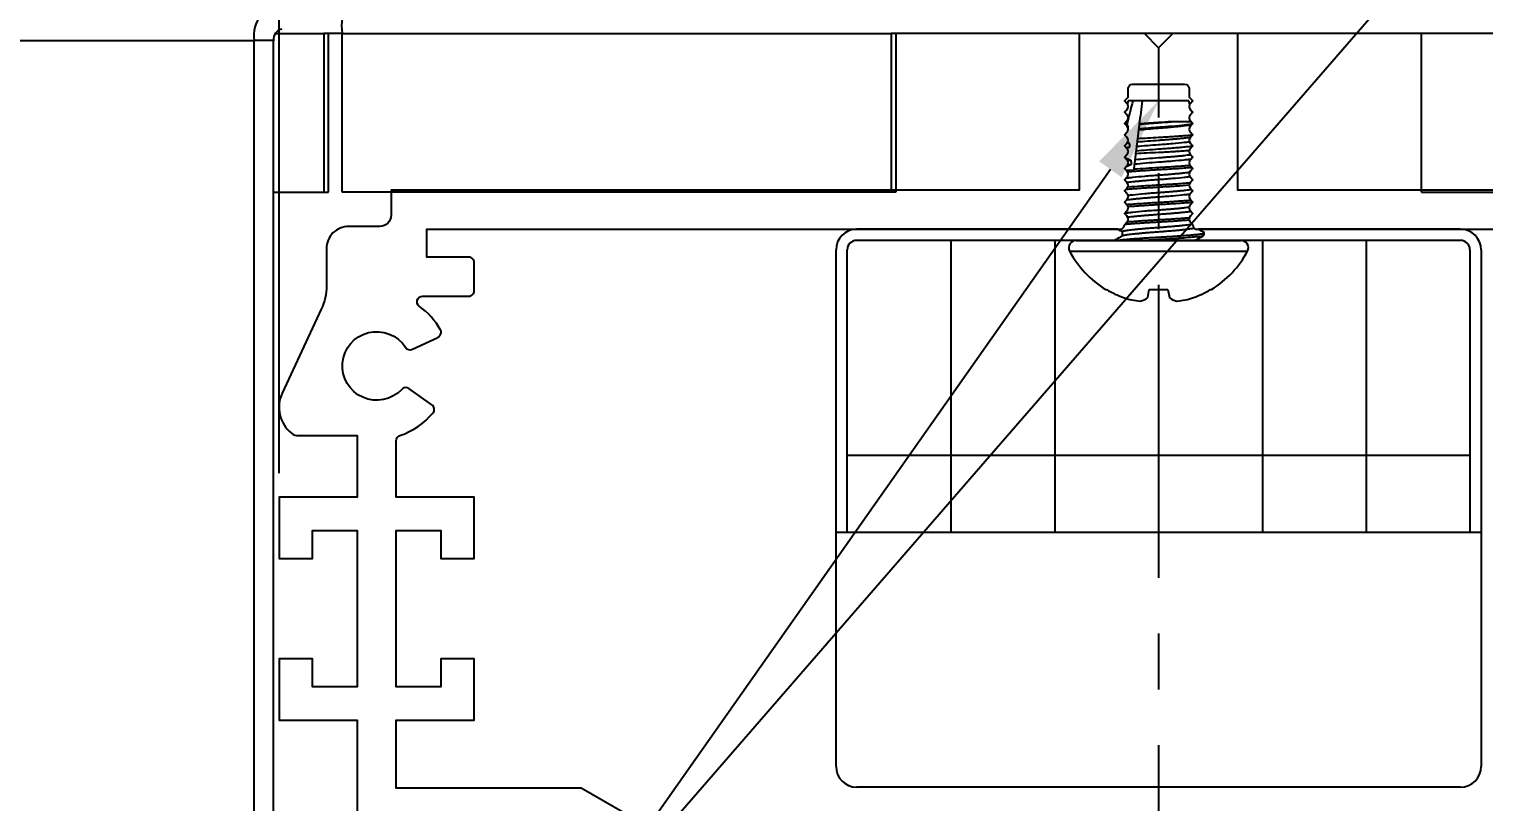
# Model space of a CAD drawing. Extents: x -4.5 to 5.8, y -1.5 to 5.2.
# Drawn here: x -2.026 to 0.584, y 2.404 to 3.789 of the extents above; entities that cross this region are included whole.
import ezdxf
from ezdxf import colors
from ezdxf.entities.mleader import LeaderData, LeaderLine
from ezdxf.math import Vec2, Vec3

# ---------------------------------------------------------------- set-up
doc = ezdxf.new("R2010")
doc.units = 0
doc.header["$LTSCALE"] = 0.5
doc.header["$MEASUREMENT"] = 0
doc.linetypes.add('PHANTOM', pattern=[0.5, 0.25, -0.05, 0.05, -0.05, 0.05, -0.05])
doc.layers.get('Defpoints').update_dxf_attribs({"linetype": 'CONTINUOUS'})
for name, color, linetype in [('Brackets', 181, 'CONTINUOUS'), ('Driver', 210, 'CONTINUOUS'), ('FAB DWG', 221, 'CONTINUOUS'), ('Hardware', 242, 'CONTINUOUS'), ('Housing', 150, 'CONTINUOUS')]:
    doc.layers.add(name, color=color, linetype=linetype)
doc.layers.add('Construction', color=60, linetype='PHANTOM', plot=False)
doc.layers.add('CUST DWG', color=60, linetype='CONTINUOUS', lineweight=20)
doc.styles.get("Standard").update_dxf_attribs({"font": 'arial.ttf'})
doc.dimstyles.new('LSAD_CustDims', dxfattribs={"dimtxt": 1, "dimasz": 1, "dimexe": 0.0625, "dimexo": 0.042969, "dimgap": 0.0625, "dimtad": 0, "dimtih": 1, "dimtoh": 1, "dimdec": 3, "dimzin": 0, "dimdsep": 46, "dimlunit": 4, "dimtxsty": 'Standard', "dimcen": 0.125, "dimclrd": 256, "dimclre": 256, "dimclrt": 256, "dimadec": 0, "dimazin": 0, "dimtfac": 1, "dimtdec": 3, "dimtix": 1, "dimtofl": 0, "dimtmove": 0, "dimatfit": 3, "dimfxl": 1, "dimfrac": 2, "dimtolj": 1, "dimtzin": 0, "dimarcsym": 0})

# ---------------------------------------------------------------- blocks, each defined once
blk = doc.blocks.new('*D6')
at = {"layer": 'CUST DWG', "lineweight": -2, "ltscale": 0.5, "transparency": 16777216}
for p, q in [((-1.5775, 2.993), (-1.5775, 4.4267)), ((1.5775, 2.993), (1.5775, 4.4267)), ((-1.5775, 4.3642), (-1.8275, 4.3642)), ((1.3275, 4.3642), (-1.3275, 4.3642))]:
    blk.add_line(p, q, dxfattribs=at)
at = {"layer": 'CUST DWG', "ltscale": 0.5, "transparency": 16777216}
for points in [[(-1.3275, 4.4058), (-1.3275, 4.3225), (-1.5775, 4.3642)], [(1.3275, 4.4058), (1.3275, 4.3225), (1.5775, 4.3642)]]:
    blk.add_solid(points, dxfattribs=at)
at = {"layer": 'Defpoints', "color": 0, "ltscale": 0.5, "transparency": 16777216}
for p in [(-1.5775, 4.3642), (-1.5775, 2.95), (1.5775, 2.95)]:
    blk.add_point(p, dxfattribs=at)
at = {"layer": 'CUST DWG', "ltscale": 0.5, "transparency": 16777216, "insert": (-3.0693, 4.3642), "char_height": 0.25, "width": 2.901975, "attachment_point": 5}
blk.add_mtext('\\A1;3 1/8" CEILING OPENING', dxfattribs=at)

msp = doc.modelspace()

# ---------------------------------------------------------------- linework, layer by layer
at = {"layer": 'Brackets', "linetype": 'Continuous', "lineweight": 25, "transparency": 16777216}
for p, q in [((-3.6331, 3.7685), (-1.6223, 3.7685)), ((-1.5872, 3.7685), (-1.6223, 3.7685)), ((-1.6223, 1.2115), (-1.6223, 3.7685)), ((-1.5872, 1.2115), (-1.5872, 3.7685)), ((-1.5842, 3.7807), (-1.4972, 3.7807)), ((-1.4641, 3.7807), (-1.4972, 3.7807)), ((-1.4972, 3.7807), (-1.4972, 3.4965)), ((-1.4887, 3.4965), (-1.4887, 3.7807)), ((-1.4641, 3.7807), (-0.4798, 3.7807)), ((-1.4641, 3.4965), (-1.4641, 3.7807)), ((1.4887, 3.7807), (-0.4798, 3.7807)), ((-0.4798, 3.7807), (-0.4798, 3.4965)), ((-0.4714, 3.7807), (-0.4714, 3.4965)), ((0.4714, 3.4965), (0.4714, 3.7807)), ((-1.5872, 3.4965), (-1.4972, 3.4965)), ((-1.4972, 3.4965), (-1.4887, 3.4965)), ((-0.4798, 3.4965), (-1.4641, 3.4965)), ((-0.4714, 3.4965), (-0.4798, 3.4965)), ((0.4714, 3.4965), (1.4557, 3.4965))]:
    msp.add_line(p, q, dxfattribs=at)
for centre, radius, start, end in [((-1.5617, 3.7764), 0.0611, 100.101, 187.3898), ((-1.3777, 3.7942), 0.0875, 151.0863, 188.8899), ((-1.5692, 3.7709), 0.0181, 100.101, 187.3898)]:
    msp.add_arc(centre, radius, start, end, dxfattribs=at)
at = {"layer": 'Construction', "transparency": 16777216}
msp.add_line((0, 3.7553), (0, 0), dxfattribs=at)
at = {"layer": 'Driver', "transparency": 16777216}
for p, q in [((-0.0732, 3.43), (-0.5415, 3.43)), ((0.5415, 3.43), (0.0716, 3.43)), ((-0.5785, 2.467), (-0.5785, 3.393)), ((-0.5585, 2.8867), (-0.5585, 3.393)), ((0.5415, 3.41), (-0.5415, 3.41)), ((-0.3724, 3.41), (-0.3724, 2.8867)), ((-0.1862, 3.41), (-0.1862, 2.8867)), ((0.1862, 3.41), (0.1862, 2.8867)), ((0.3724, 3.41), (0.3724, 2.8867)), ((0.5585, 3.393), (0.5585, 2.8867)), ((0.5785, 3.393), (0.5785, 2.467)), ((0, 3.3219), (0, 2.8867)), ((0.5585, 3.0247), (-0.5585, 3.0247)), ((0.5785, 2.8867), (-0.5785, 2.8867)), ((0.5415, 2.43), (-0.5415, 2.43))]:
    msp.add_line(p, q, dxfattribs=at)
for centre, radius, start, end in [((-0.5415, 3.393), 0.037, 90, 180), ((0.5415, 3.393), 0.037, 0, 90), ((-0.5415, 3.393), 0.017, 90, 180), ((0.5415, 3.393), 0.017, 0, 90), ((-0.5415, 2.467), 0.037, 180, 270), ((0.5415, 2.467), 0.037, 270, 0)]:
    msp.add_arc(centre, radius, start, end, dxfattribs=at)
at = {"layer": 'Hardware', "linetype": 'Continuous', "lineweight": 25, "transparency": 16777216}
for p, q in [((-0.0545, 3.66), (-0.0561, 3.6543)), ((-0.0462, 3.66), (-0.0545, 3.66)), ((-0.0289, 3.66), (-0.0462, 3.66)), ((0.0545, 3.66), (-0.0289, 3.66)), ((0.0561, 3.6543), (0.0545, 3.66)), ((-0.0598, 3.6414), (-0.0605, 3.6389)), ((0.0605, 3.6389), (0.0598, 3.6414)), ((-0.0372, 3.5921), (-0.0353, 3.6081)), ((-0.035, 3.6103), (-0.034, 3.6182)), ((0.0584, 3.6227), (0.0226, 3.6227)), ((-0.0389, 3.5787), (-0.0379, 3.5866)), ((-0.0428, 3.547), (-0.0418, 3.5549)), ((-0.0405, 3.5652), (-0.0399, 3.5708)), ((-0.0443, 3.535), (-0.0575, 3.535)), ((-0.0443, 3.535), (-0.0439, 3.538)), ((-0.0651, 3.4256), (-0.0651, 3.4182)), ((0.082, 3.4198), (0.082, 3.4237)), ((-0.148, 3.41), (0.148, 3.41)), ((-0.1595, 3.3908), (0.1595, 3.3908)), ((-0.0948, 3.3219), (-0.0933, 3.3219)), ((-0.0193, 3.3074), (-0.0167, 3.3219)), ((-0.0167, 3.3219), (0.0167, 3.3219)), ((0.0167, 3.3219), (0.0193, 3.3074)), ((0.0933, 3.3219), (0.0948, 3.3219))]:
    msp.add_line(p, q, dxfattribs=at)
for centre, radius, start, end in [((-0.148, 3.397), 0.013, 90, 207.9938), ((0.148, 3.397), 0.013, 332.0062, 90), ((0, 3.4756), 0.1806, 207.9938, 238.3387), ((0, 3.4756), 0.1806, 301.6613, 332.0062), ((-0.0004, 3.4778), 0.1815, 239.229, 249.8813), ((0.0004, 3.4778), 0.1815, 290.1187, 300.771), ((-0.0169, 3.4514), 0.1512, 252.3082, 263.939), ((-0.0439, 3.3428), 0.0431, 284.8076, 304.868), ((0.0439, 3.3428), 0.0431, 235.132, 255.1924), ((0.0169, 3.4514), 0.1512, 276.061, 287.6918)]:
    msp.add_arc(centre, radius, start, end, dxfattribs=at)
for start_param, end_param in [(5.267834, 5.285097), (5.338078, 5.356179), (5.412021, 5.431208)]:
    msp.add_ellipse((0, 3.8954), major_axis=(0, -0.5301), ratio=0.122785, start_param=start_param, end_param=end_param, dxfattribs=at)
for points in [[(-0.0462, 3.66), (-0.0499, 3.6456), (-0.0536, 3.6312), (-0.0573, 3.6168)], [(-0.034, 3.6189), (-0.0323, 3.6326), (-0.0306, 3.6463), (-0.0289, 3.66)], [(-0.0573, 3.6168), (-0.0577, 3.6167), (-0.0581, 3.6167), (-0.0585, 3.6166)], [(-0.0575, 3.6156), (-0.0568, 3.6157), (-0.0561, 3.6158), (-0.0553, 3.6159)], [(-0.0573, 3.6168), (-0.0567, 3.6165), (-0.056, 3.6162), (-0.0553, 3.6159)], [(-0.0547, 3.6081), (-0.0548, 3.6081), (-0.0548, 3.6081), (-0.0549, 3.608)], [(-0.0549, 3.6081), (-0.0548, 3.6081), (-0.0548, 3.6081), (-0.0547, 3.6081)], [(-0.0353, 3.6081), (-0.0352, 3.6088), (-0.0351, 3.6096), (-0.035, 3.6103)], [(-0.034, 3.6182), (-0.034, 3.6184), (-0.034, 3.6186), (-0.034, 3.6189)], [(0.0226, 3.6227), (0.0153, 3.6221), (0.0078, 3.6216), (0, 3.6212)], [(0, 3.6209), (0.0074, 3.6215), (0.0152, 3.622), (0.0226, 3.6227)], [(-0.0521, 3.5772), (-0.0537, 3.5764), (-0.0553, 3.5755), (-0.0569, 3.5747)], [(-0.0564, 3.5845), (-0.0553, 3.5846), (-0.0541, 3.5848), (-0.0528, 3.585)], [(-0.0555, 3.5861), (-0.0546, 3.5857), (-0.0537, 3.5853), (-0.0528, 3.585)], [(-0.056, 3.5533), (-0.0542, 3.5535), (-0.0521, 3.5538), (-0.0498, 3.5541)], [(-0.0399, 3.5708), (-0.0277, 3.5719), (-0.0139, 3.5729), (0, 3.5739)]]:
    msp.add_open_spline(points, degree=3, dxfattribs=at)
for points, knots in [([(-0.0353, 3.6081), (-0.0299, 3.6086), (-0.0242, 3.6092), (-0.0124, 3.6102), (-0.0062, 3.6108), (0, 3.6113)], [0, 0, 0, 0, 0.5, 0.5, 1, 1, 1, 1]), ([(-0.035, 3.6103), (-0.0297, 3.6108), (-0.0239, 3.6113), (-0.012, 3.6123), (-0.0059, 3.6127), (0, 3.6131)], [0, 0, 0, 0, 0.5, 0.5, 1, 1, 1, 1]), ([(0, 3.6212), (-0.006, 3.6208), (-0.0118, 3.6205), (-0.0233, 3.6197), (-0.0288, 3.6193), (-0.034, 3.6189)], [0, 0, 0, 0, 0.5, 0.5, 1, 1, 1, 1]), ([(-0.034, 3.6182), (-0.0288, 3.6187), (-0.0232, 3.6192), (-0.0116, 3.6201), (-0.0057, 3.6205), (0, 3.6209)], [0, 0, 0, 0, 0.5, 0.5, 1, 1, 1, 1]), ([(0, 3.6131), (0.0081, 3.6137), (0.0167, 3.6143), (0.0328, 3.6157), (0.0402, 3.6164), (0.0492, 3.6174), (0.0519, 3.6177), (0.0565, 3.6183), (0.0584, 3.6186), (0.0603, 3.619), (0.0606, 3.619), (0.0609, 3.6191)], [0, 0, 0, 0, 0.25, 0.25, 0.5, 0.5, 0.625, 0.625, 0.75, 0.75, 0.7727047, 0.7727047, 0.7727047, 0.7727047]), ([(0, 3.6113), (0.0018, 3.6114), (0.0055, 3.6117), (0.0109, 3.6122), (0.0163, 3.6126), (0.0217, 3.6131), (0.0269, 3.6137), (0.0319, 3.6142), (0.0368, 3.6147), (0.0414, 3.6152), (0.0456, 3.6158), (0.0495, 3.6163), (0.0531, 3.6168), (0.0563, 3.6173), (0.0584, 3.6176), (0.0594, 3.6178), (0.0597, 3.6179)], [0, 0, 0, 0, 0.048648, 0.0972962, 0.1472754, 0.1972547, 0.2473158, 0.2973769, 0.3488876, 0.4003983, 0.4505383, 0.5006782, 0.5522771, 0.6038759, 0.6539802, 0.6701429, 0.6701429, 0.6701429, 0.6701429]), ([(-0.0585, 3.5763), (-0.0579, 3.5764), (-0.056, 3.5767), (-0.0536, 3.577), (-0.0521, 3.5772)], [0.6245658, 0.6245658, 0.6245658, 0.6245658, 0.7529688, 1, 1, 1, 1]), ([(-0.0399, 3.5708), (-0.0398, 3.5712), (-0.0398, 3.5716), (-0.0397, 3.572), (-0.0396, 3.5728), (-0.0395, 3.5735), (-0.0394, 3.5743), (-0.0392, 3.5758), (-0.0391, 3.5773), (-0.0389, 3.5787)], [0.0000695081, 0.0000695081, 0.0000695081, 0.0000695081, 0.0001386637, 0.0001386637, 0.0001386637, 0.0002773283, 0.0002773283, 0.0002773283, 0.0005446923, 0.0005446923, 0.0005446923, 0.0005446923]), ([(-0.0389, 3.5787), (-0.0332, 3.5792), (-0.0268, 3.5798), (-0.0135, 3.5809), (-0.0066, 3.5814), (0, 3.5819)], [0, 0, 0, 0, 0.5, 0.5, 1, 1, 1, 1]), ([(-0.0379, 3.5866), (-0.0378, 3.5877), (-0.0376, 3.5888), (-0.0375, 3.5899), (-0.0374, 3.5906), (-0.0373, 3.5913), (-0.0372, 3.5921)], [0, 0, 0, 0, 0.0001874354, 0.0001874354, 0.0001874354, 0.0003074882, 0.0003074882, 0.0003074882, 0.0003074882]), ([(-0.0379, 3.5866), (-0.0323, 3.5871), (-0.0261, 3.5877), (-0.0131, 3.5887), (-0.0064, 3.5892), (0, 3.5897)], [0, 0, 0, 0, 0.5, 0.5, 1, 1, 1, 1]), ([(0, 3.5943), (-0.0065, 3.594), (-0.013, 3.5936), (-0.0256, 3.5928), (-0.0316, 3.5925), (-0.0372, 3.5921)], [0, 0, 0, 0, 0.5, 0.5, 1, 1, 1, 1]), ([(0.0606, 3.5986), (0.0604, 3.5986), (0.0592, 3.5985), (0.0568, 3.5982), (0.0529, 3.5979), (0.0487, 3.5975), (0.0441, 3.5972), (0.0392, 3.5968), (0.034, 3.5964), (0.0286, 3.596), (0.0228, 3.5957), (0.0162, 3.5952), (0.0085, 3.5948), (0.0029, 3.5945), (0, 3.5943)], [0.359114, 0.359114, 0.359114, 0.359114, 0.3661373, 0.419958, 0.4726258, 0.5252936, 0.5794574, 0.6336212, 0.686859, 0.7400967, 0.7948807, 0.8496647, 0.9243125, 1, 1, 1, 1]), ([(0, 3.5897), (0.0028, 3.5899), (0.0083, 3.5903), (0.0167, 3.5909), (0.0248, 3.5916), (0.0326, 3.5923), (0.0399, 3.593), (0.0463, 3.5937), (0.0519, 3.5943), (0.0553, 3.5947), (0.0569, 3.595), (0.0571, 3.595)], [0, 0, 0, 0, 0.0884382, 0.1792117, 0.2716125, 0.3648493, 0.4580862, 0.550487, 0.6412605, 0.7296987, 0.7458795, 0.7458795, 0.7458795, 0.7458795]), ([(0, 3.5819), (0.0081, 3.5824), (0.0167, 3.5831), (0.0328, 3.5845), (0.0402, 3.5852), (0.0492, 3.5862), (0.0519, 3.5865), (0.0545, 3.5868), (0.0548, 3.5869), (0.0551, 3.5869)], [0, 0, 0, 0, 0.25, 0.25, 0.5, 0.5, 0.625, 0.625, 0.6425504, 0.6425504, 0.6425504, 0.6425504]), ([(0, 3.5739), (0.0036, 3.5741), (0.0091, 3.5745), (0.0164, 3.5751), (0.022, 3.5755), (0.0279, 3.576), (0.0338, 3.5765), (0.0396, 3.5771), (0.0451, 3.5776), (0.0502, 3.5781), (0.0549, 3.5786), (0.0586, 3.579), (0.0606, 3.5793), (0.0613, 3.5794)], [0, 0, 0, 0, 0.0834251, 0.1260067, 0.1685884, 0.2182514, 0.2679144, 0.3190165, 0.3701187, 0.4198424, 0.4695662, 0.5207354, 0.5458175, 0.5458175, 0.5458175, 0.5458175]), ([(-0.0606, 3.5584), (-0.0606, 3.5584), (-0.0606, 3.5584), (-0.0605, 3.5583), (-0.057, 3.5568), (-0.0534, 3.5554), (-0.0498, 3.5541)], [0.0002910735, 0.0002910735, 0.0002910735, 0.0002910735, 0.000293784, 0.000293784, 0.000293784, 0.000587968, 0.000587968, 0.000587968, 0.000587968]), ([(-0.0428, 3.547), (-0.0369, 3.5476), (-0.0299, 3.5483), (-0.0151, 3.5495), (-0.0074, 3.5501), (0, 3.5506)], [0, 0, 0, 0, 0.5, 0.5, 1, 1, 1, 1]), ([(-0.0418, 3.5549), (-0.0416, 3.5566), (-0.0414, 3.5584), (-0.0412, 3.5602), (-0.041, 3.5611), (-0.0409, 3.562), (-0.0408, 3.5629), (-0.0407, 3.5637), (-0.0406, 3.5645), (-0.0405, 3.5652)], [0, 0, 0, 0, 0.0003045363, 0.0003045363, 0.0003045363, 0.0004568481, 0.0004568481, 0.0004568481, 0.000587397, 0.000587397, 0.000587397, 0.000587397]), ([(-0.0418, 3.5549), (-0.0359, 3.5555), (-0.0291, 3.5562), (-0.0147, 3.5574), (-0.0072, 3.5579), (0, 3.5584)], [0, 0, 0, 0, 0.5, 0.5, 1, 1, 1, 1]), ([(0, 3.5675), (-0.0071, 3.5671), (-0.0141, 3.5668), (-0.0277, 3.566), (-0.0344, 3.5656), (-0.0405, 3.5652)], [0, 0, 0, 0, 0.5, 0.5, 1, 1, 1, 1]), ([(0.0549, 3.5708), (0.0536, 3.5707), (0.0506, 3.5704), (0.0456, 3.5701), (0.04, 3.5697), (0.034, 3.5693), (0.0278, 3.5689), (0.0201, 3.5685), (0.0108, 3.568), (0.0036, 3.5676), (0, 3.5675)], [0.513823, 0.513823, 0.513823, 0.513823, 0.5579182, 0.6120137, 0.6652134, 0.718413, 0.7731576, 0.8279021, 0.9131695, 1, 1, 1, 1]), ([(0, 3.5584), (0.0028, 3.5586), (0.0083, 3.559), (0.0167, 3.5597), (0.0248, 3.5603), (0.0326, 3.561), (0.0399, 3.5617), (0.0463, 3.5624), (0.0519, 3.5631), (0.0552, 3.5635), (0.0567, 3.5637), (0.0569, 3.5637)], [0, 0, 0, 0, 0.0884352, 0.1792057, 0.2716034, 0.3648371, 0.4580708, 0.5504685, 0.641239, 0.7296742, 0.7418253, 0.7418253, 0.7418253, 0.7418253]), ([(0, 3.5506), (0.0081, 3.5512), (0.0167, 3.5518), (0.0328, 3.5532), (0.0402, 3.5539), (0.0492, 3.5549), (0.0519, 3.5552), (0.0558, 3.5558), (0.0573, 3.556), (0.0585, 3.5562)], [0, 0, 0, 0, 0.25, 0.25, 0.5, 0.5, 0.625, 0.625, 0.7132764, 0.7132764, 0.7132764, 0.7132764]), ([(-0.049, 3.5463), (-0.0524, 3.5446), (-0.0557, 3.5429), (-0.0591, 3.5412), (-0.0592, 3.5411), (-0.0593, 3.5411), (-0.0594, 3.541)], [0, 0, 0, 0, 0.0002885862, 0.0002885862, 0.0002885862, 0.0002970428, 0.0002970428, 0.0002970428, 0.0002970428]), ([(-0.0586, 3.5216), (-0.0573, 3.5219), (-0.0559, 3.5221), (-0.0519, 3.5226), (-0.0492, 3.5229), (-0.0402, 3.5239), (-0.0328, 3.5246), (-0.0167, 3.526), (-0.0081, 3.5266), (0, 3.5272)], [0.2849763, 0.2849763, 0.2849763, 0.2849763, 0.375, 0.375, 0.5, 0.5, 0.75, 0.75, 1, 1, 1, 1]), ([(-0.056, 3.5332), (-0.0541, 3.5333), (-0.0494, 3.5337), (-0.0411, 3.5343), (-0.0313, 3.535), (-0.021, 3.5357), (-0.0105, 3.5364), (-0.0035, 3.5368), (0, 3.537)], [0.5523179, 0.5523179, 0.5523179, 0.5523179, 0.6085858, 0.6882465, 0.7679072, 0.8468569, 0.9244221, 1, 1, 1, 1]), ([(-0.0556, 3.5455), (-0.0552, 3.5456), (-0.0532, 3.5458), (-0.0509, 3.5461), (-0.049, 3.5463)], [0.7075372, 0.7075372, 0.7075372, 0.7075372, 0.7561037, 1, 1, 1, 1]), ([(-0.0439, 3.538), (-0.0438, 3.5388), (-0.0437, 3.5396), (-0.0436, 3.5404), (-0.0435, 3.5415), (-0.0433, 3.5427), (-0.0432, 3.5438), (-0.043, 3.5449), (-0.0429, 3.546), (-0.0428, 3.547)], [0, 0, 0, 0, 0.0001386643, 0.0001386643, 0.0001386643, 0.0003506124, 0.0003506124, 0.0003506124, 0.0005626753, 0.0005626753, 0.0005626753, 0.0005626753]), ([(-0.0439, 3.538), (-0.0372, 3.5385), (-0.0299, 3.539), (-0.015, 3.54), (-0.0074, 3.5405), (0, 3.5409)], [0, 0, 0, 0, 0.5, 0.5, 1, 1, 1, 1]), ([(0, 3.5409), (0.0035, 3.5411), (0.0105, 3.5414), (0.021, 3.5421), (0.0313, 3.5428), (0.0411, 3.5435), (0.0494, 3.5441), (0.0542, 3.5445), (0.0561, 3.5446)], [0, 0, 0, 0, 0.0755779, 0.1531431, 0.2320928, 0.3117535, 0.3914142, 0.4483545, 0.4483545, 0.4483545, 0.4483545]), ([(0, 3.537), (0.0103, 3.5375), (0.021, 3.5382), (0.0413, 3.5396), (0.0507, 3.5403), (0.0586, 3.541), (0.059, 3.541), (0.0594, 3.541)], [0, 0, 0, 0, 0.25, 0.25, 0.5, 0.5, 0.5123578, 0.5123578, 0.5123578, 0.5123578]), ([(0, 3.5272), (0.0028, 3.5274), (0.0083, 3.5278), (0.0167, 3.5284), (0.0248, 3.5291), (0.0326, 3.5298), (0.0399, 3.5305), (0.0463, 3.5312), (0.0515, 3.5318), (0.0544, 3.5321), (0.0555, 3.5323)], [0, 0, 0, 0, 0.0884346, 0.1792045, 0.2716016, 0.3648347, 0.4580677, 0.5504648, 0.6412347, 0.7122184, 0.7122184, 0.7122184, 0.7122184]), ([(0, 3.5194), (0.0081, 3.5199), (0.0167, 3.5206), (0.0328, 3.522), (0.0402, 3.5227), (0.0492, 3.5237), (0.0519, 3.524), (0.0548, 3.5244), (0.0555, 3.5245), (0.056, 3.5245)], [0, 0, 0, 0, 0.25, 0.25, 0.5, 0.5, 0.625, 0.625, 0.6599692, 0.6599692, 0.6599692, 0.6599692]), ([(-0.0584, 3.5017), (-0.0583, 3.5017), (-0.0557, 3.5019), (-0.0502, 3.5024), (-0.0411, 3.5031), (-0.0313, 3.5038), (-0.021, 3.5045), (-0.0105, 3.5051), (-0.0035, 3.5055), (0, 3.5057)], [0.5283298, 0.5283298, 0.5283298, 0.5283298, 0.5296362, 0.6085858, 0.6882465, 0.7679072, 0.8468569, 0.9244221, 1, 1, 1, 1]), ([(-0.0568, 3.5141), (-0.0567, 3.5141), (-0.0552, 3.5143), (-0.0519, 3.5148), (-0.0463, 3.5154), (-0.0399, 3.5161), (-0.0326, 3.5168), (-0.0248, 3.5175), (-0.0167, 3.5181), (-0.0083, 3.5188), (-0.0028, 3.5192), (0, 3.5194)], [0.2599993, 0.2599993, 0.2599993, 0.2599993, 0.2703307, 0.3587653, 0.4495352, 0.5419323, 0.6351653, 0.7283984, 0.8207955, 0.9115654, 1, 1, 1, 1]), ([(-0.0553, 3.5059), (-0.0483, 3.5065), (-0.04, 3.5071), (-0.021, 3.5084), (-0.0102, 3.509), (0, 3.5096)], [0.5317891, 0.5317891, 0.5317891, 0.5317891, 0.75, 0.75, 1, 1, 1, 1]), ([(0, 3.5096), (0.0035, 3.5098), (0.0105, 3.5102), (0.021, 3.5108), (0.0313, 3.5115), (0.0411, 3.5122), (0.0495, 3.5129), (0.0543, 3.5132), (0.0563, 3.5134)], [0, 0, 0, 0, 0.0755779, 0.1531431, 0.2320928, 0.3117535, 0.3914142, 0.4506434, 0.4506434, 0.4506434, 0.4506434]), ([(0, 3.5057), (0.0103, 3.5063), (0.021, 3.5069), (0.0398, 3.5082), (0.0479, 3.5088), (0.0548, 3.5094)], [0, 0, 0, 0, 0.25, 0.25, 0.4633803, 0.4633803, 0.4633803, 0.4633803]), ([(0, 3.4959), (0.0028, 3.4961), (0.0083, 3.4965), (0.0167, 3.4972), (0.0248, 3.4978), (0.0326, 3.4985), (0.0399, 3.4992), (0.0463, 3.4999), (0.0519, 3.5006), (0.0559, 3.5011), (0.0579, 3.5014), (0.0586, 3.5015)], [0, 0, 0, 0, 0.0884346, 0.1792045, 0.2716016, 0.3648347, 0.4580677, 0.5504648, 0.6412347, 0.7296693, 0.7810865, 0.7810865, 0.7810865, 0.7810865]), ([(-0.0575, 3.4745), (-0.05, 3.4751), (-0.0409, 3.4758), (-0.021, 3.4771), (-0.0102, 3.4778), (0, 3.4784)], [0.5082769, 0.5082769, 0.5082769, 0.5082769, 0.75, 0.75, 1, 1, 1, 1]), ([(-0.0572, 3.4828), (-0.0569, 3.4828), (-0.0553, 3.4831), (-0.0519, 3.4835), (-0.0463, 3.4842), (-0.0399, 3.4848), (-0.0326, 3.4855), (-0.0248, 3.4862), (-0.0167, 3.4869), (-0.0083, 3.4875), (-0.0028, 3.4879), (0, 3.4881)], [0.2524435, 0.2524435, 0.2524435, 0.2524435, 0.2703307, 0.3587653, 0.4495352, 0.5419323, 0.6351653, 0.7283984, 0.8207955, 0.9115654, 1, 1, 1, 1]), ([(-0.0551, 3.4909), (-0.0548, 3.4909), (-0.0545, 3.491), (-0.0519, 3.4913), (-0.0492, 3.4916), (-0.0402, 3.4926), (-0.0328, 3.4933), (-0.0167, 3.4947), (-0.0081, 3.4954), (0, 3.4959)], [0.3582076, 0.3582076, 0.3582076, 0.3582076, 0.375, 0.375, 0.5, 0.5, 0.75, 0.75, 1, 1, 1, 1]), ([(-0.0551, 3.4707), (-0.0535, 3.4709), (-0.049, 3.4712), (-0.0411, 3.4718), (-0.0313, 3.4725), (-0.021, 3.4732), (-0.0105, 3.4739), (-0.0035, 3.4743), (0, 3.4745)], [0.5611675, 0.5611675, 0.5611675, 0.5611675, 0.6085858, 0.6882465, 0.7679072, 0.8468569, 0.9244221, 1, 1, 1, 1]), ([(0, 3.4881), (0.0081, 3.4887), (0.0167, 3.4893), (0.0328, 3.4907), (0.0402, 3.4914), (0.0492, 3.4924), (0.0519, 3.4927), (0.055, 3.4931), (0.0557, 3.4932), (0.0564, 3.4933)], [0, 0, 0, 0, 0.25, 0.25, 0.5, 0.5, 0.625, 0.625, 0.666437, 0.666437, 0.666437, 0.666437]), ([(0, 3.4784), (0.0035, 3.4786), (0.0105, 3.4789), (0.021, 3.4796), (0.0313, 3.4803), (0.0411, 3.481), (0.05, 3.4816), (0.0553, 3.4821), (0.0577, 3.4823)], [0, 0, 0, 0, 0.0755779, 0.1531431, 0.2320928, 0.3117535, 0.3914142, 0.4646179, 0.4646179, 0.4646179, 0.4646179]), ([(0, 3.4745), (0.0103, 3.475), (0.021, 3.4757), (0.0413, 3.4771), (0.0507, 3.4778), (0.0592, 3.4785), (0.0602, 3.4786), (0.0611, 3.4787)], [0, 0, 0, 0, 0.25, 0.25, 0.5, 0.5, 0.5327697, 0.5327697, 0.5327697, 0.5327697]), ([(-0.061, 3.4587), (-0.0607, 3.4588), (-0.0604, 3.4588), (-0.0584, 3.4592), (-0.0565, 3.4595), (-0.0519, 3.4601), (-0.0492, 3.4604), (-0.0402, 3.4614), (-0.0328, 3.4621), (-0.0167, 3.4635), (-0.0081, 3.4641), (0, 3.4647)], [0.2249361, 0.2249361, 0.2249361, 0.2249361, 0.25, 0.25, 0.375, 0.375, 0.5, 0.5, 0.75, 0.75, 1, 1, 1, 1]), ([(-0.0604, 3.439), (-0.0597, 3.4391), (-0.0565, 3.4394), (-0.0502, 3.4399), (-0.0411, 3.4406), (-0.0313, 3.4413), (-0.021, 3.442), (-0.0105, 3.4426), (0, 3.4432), (0.0105, 3.4438), (0.021, 3.4444), (0.0313, 3.4451), (0.0411, 3.4458), (0.049, 3.4464), (0.0534, 3.4468), (0.0549, 3.4469)], [0.2621982, 0.2621982, 0.2621982, 0.2621982, 0.2736769, 0.3144723, 0.3556351, 0.3967979, 0.4375932, 0.4776732, 0.5167263, 0.5557794, 0.5958594, 0.6366548, 0.6778175, 0.7189803, 0.7424987, 0.7424987, 0.7424987, 0.7424987]), ([(-0.0565, 3.4433), (-0.0544, 3.4435), (-0.0495, 3.4439), (-0.0411, 3.4445), (-0.0313, 3.4452), (-0.021, 3.4459), (-0.0105, 3.4465), (0, 3.4471), (0.0105, 3.4477), (0.021, 3.4483), (0.0313, 3.449), (0.0411, 3.4497), (0.0491, 3.4503), (0.0536, 3.4507), (0.0552, 3.4508)], [0.2496145, 0.2496145, 0.2496145, 0.2496145, 0.2810197, 0.3221825, 0.3633452, 0.4041406, 0.4442206, 0.4832737, 0.5223268, 0.5624068, 0.6032021, 0.6443649, 0.6855277, 0.7106096, 0.7106096, 0.7106096, 0.7106096]), ([(-0.0556, 3.4518), (-0.0544, 3.4519), (-0.0516, 3.4523), (-0.0463, 3.4529), (-0.0399, 3.4536), (-0.0326, 3.4543), (-0.0248, 3.455), (-0.0167, 3.4556), (-0.0083, 3.4563), (0, 3.4569), (0.0083, 3.4575), (0.0167, 3.4581), (0.0248, 3.4588), (0.0326, 3.4595), (0.0399, 3.4602), (0.0463, 3.4608), (0.0519, 3.4615), (0.0554, 3.4619), (0.0572, 3.4622), (0.0576, 3.4623)], [0.1368839, 0.1368839, 0.1368839, 0.1368839, 0.1712889, 0.2146261, 0.2587402, 0.3032533, 0.3477665, 0.3918806, 0.4352178, 0.47744, 0.5196622, 0.5629994, 0.6071135, 0.6516267, 0.6961399, 0.7402539, 0.7835911, 0.8258133, 0.8384203, 0.8384203, 0.8384203, 0.8384203]), ([(0, 3.4647), (0.0028, 3.4649), (0.0083, 3.4653), (0.0167, 3.4659), (0.0248, 3.4666), (0.0326, 3.4673), (0.0399, 3.468), (0.0463, 3.4687), (0.0513, 3.4692), (0.0539, 3.4696), (0.0549, 3.4697)], [0, 0, 0, 0, 0.0884346, 0.1792045, 0.2716016, 0.3648347, 0.4580677, 0.5504648, 0.6412347, 0.6989478, 0.6989478, 0.6989478, 0.6989478]), ([(-0.0645, 3.4185), (-0.0673, 3.4169), (-0.0722, 3.414), (-0.0771, 3.4112), (-0.0791, 3.41)], [0, 0, 0, 0, 0.581253, 1, 1, 1, 1]), ([(-0.076, 3.41), (-0.0745, 3.4102), (-0.0716, 3.4106), (-0.0656, 3.4112), (-0.0585, 3.4119), (-0.0502, 3.4126), (-0.0411, 3.4133), (-0.0313, 3.414), (-0.021, 3.4146), (-0.0105, 3.4153), (0, 3.4159), (0.0105, 3.4164), (0.021, 3.4171), (0.0313, 3.4178), (0.0411, 3.4185), (0.0502, 3.4192), (0.0584, 3.4198), (0.0654, 3.4205), (0.0712, 3.4211), (0.0759, 3.4217), (0.0794, 3.4223), (0.0815, 3.423), (0.0823, 3.4236), (0.0817, 3.424), (0.0814, 3.4242)], [0, 0, 0, 0, 0.045798, 0.09143, 0.138306, 0.184574, 0.231258, 0.277942, 0.32421, 0.369667, 0.413958, 0.45825, 0.503707, 0.549975, 0.596659, 0.643343, 0.689611, 0.735068, 0.779359, 0.823651, 0.869108, 0.915375, 0.96206, 1, 1, 1, 1]), ([(-0.0732, 3.43), (-0.0731, 3.43), (-0.0704, 3.4284), (-0.0677, 3.4268), (-0.0651, 3.4253)], [0.5052188, 0.5052188, 0.5052188, 0.5052188, 0.5186033, 1, 1, 1, 1]), ([(-0.0651, 3.4256), (-0.065, 3.4259), (-0.0647, 3.4263), (-0.063, 3.427), (-0.0602, 3.4276), (-0.0565, 3.4282), (-0.0519, 3.4288), (-0.0463, 3.4295), (-0.0399, 3.4301), (-0.0326, 3.4308), (-0.0248, 3.4315), (-0.0167, 3.4322), (-0.0083, 3.4328), (0, 3.4334), (0.0083, 3.434), (0.0167, 3.4347), (0.0248, 3.4353), (0.0326, 3.436), (0.0399, 3.4367), (0.0463, 3.4374), (0.0519, 3.4381), (0.0565, 3.4386), (0.0591, 3.4391), (0.0602, 3.4393), (0.0603, 3.4393)], [0, 0, 0, 0, 0.0445132, 0.0886273, 0.1319644, 0.1741867, 0.2164089, 0.2597461, 0.3038601, 0.3483733, 0.3928865, 0.4370006, 0.4803378, 0.52256, 0.5647822, 0.6081194, 0.6522335, 0.6967467, 0.7412598, 0.7853739, 0.8287111, 0.8709333, 0.9131555, 0.9168838, 0.9168838, 0.9168838, 0.9168838]), ([(-0.0645, 3.4185), (-0.064, 3.4187), (-0.063, 3.4192), (-0.0602, 3.4198), (-0.0565, 3.4204), (-0.0519, 3.421), (-0.0463, 3.4217), (-0.0399, 3.4223), (-0.0326, 3.423), (-0.0248, 3.4237), (-0.0167, 3.4244), (-0.0083, 3.425), (0, 3.4256), (0.0083, 3.4262), (0.0167, 3.4269), (0.0248, 3.4275), (0.0326, 3.4282), (0.0399, 3.4289), (0.0463, 3.4296), (0.0519, 3.4302), (0.0565, 3.4308), (0.0602, 3.4314), (0.0624, 3.4319), (0.0634, 3.4323), (0.0637, 3.4324)], [0, 0, 0, 0, 0.0435073, 0.0868445, 0.1290667, 0.1712889, 0.2146261, 0.2587402, 0.3032533, 0.3477665, 0.3918806, 0.4352178, 0.47744, 0.5196622, 0.5629994, 0.6071135, 0.6516267, 0.6961399, 0.7402539, 0.7835911, 0.8258133, 0.8680356, 0.9113727, 0.9303288, 0.9303288, 0.9303288, 0.9303288]), ([(-0.0318, 3.41), (-0.0255, 3.4104), (-0.0189, 3.4109), (-0.0057, 3.4116), (0.0007, 3.412), (0.0138, 3.4127), (0.0205, 3.4132), (0.0334, 3.414), (0.0396, 3.4144), (0.0511, 3.4153), (0.0563, 3.4158), (0.0654, 3.4166), (0.0691, 3.4169), (0.0783, 3.418), (0.082, 3.4189), (0.082, 3.4198)], [0, 0, 0, 0, 0.125, 0.125, 0.25, 0.25, 0.375, 0.375, 0.5, 0.5, 0.625, 0.625, 0.75, 0.75, 1, 1, 1, 1]), ([(0.0656, 3.41), (0.0677, 3.4112), (0.073, 3.4143), (0.0783, 3.4173), (0.0815, 3.4192)], [0, 0, 0, 0, 0.396595, 1, 1, 1, 1]), ([(0.0815, 3.4242), (0.0787, 3.4259), (0.0754, 3.4278), (0.0721, 3.4297), (0.0716, 3.43)], [0, 0, 0, 0, 0.5186033, 0.6033793, 0.6033793, 0.6033793, 0.6033793])]:
    msp.add_open_spline(points, degree=3, knots=knots, dxfattribs=at)
at = {"layer": 'Housing', "linetype": 'Continuous', "lineweight": 25, "transparency": 16777216}
for points in [[(1.3765, 3.5), (0.1423, 3.5), (0.1423, 3.7807), (0.0254, 3.7807), (0, 3.7553), (-0.0254, 3.7807), (-0.1423, 3.7807), (-0.1423, 3.5), (-1.3765, 3.5), (-1.3765, 3.455, -0.414214), (-1.3965, 3.435), (-1.4525, 3.435, 0.414214), (-1.4925, 3.395), (-1.4925, 3.3288, -0.109518), (-1.5019, 3.2865), (-1.5719, 3.1364, 0.343376), (-1.5554, 3.0645, 0.172707), (-1.5428, 3.06), (-1.4375, 3.06), (-1.4375, 2.95), (-1.5775, 2.95), (-1.5775, 2.84), (-1.5175, 2.84), (-1.5175, 2.89), (-1.4375, 2.89), (-1.4375, 2.61), (-1.5175, 2.61), (-1.5175, 2.66), (-1.5775, 2.66), (-1.5775, 2.55), (-1.4375, 2.55), (-1.4375, 0.95)], [(-0.9372, 2.3716), (-1.0355, 2.4284), (-1.3675, 2.4284), (-1.3675, 2.55), (-1.2275, 2.55), (-1.2275, 2.66), (-1.2875, 2.66), (-1.2875, 2.61), (-1.3675, 2.61), (-1.3675, 2.89), (-1.2875, 2.89), (-1.2875, 2.84), (-1.2275, 2.84), (-1.2275, 2.95), (-1.3675, 2.95), (-1.3675, 3.0508, -0.322301), (-1.3607, 3.0603, 0.139365), (-1.3013, 3.101, 0.438558), (-1.3033, 3.1155), (-1.3445, 3.1444, 0.373687), (-1.3575, 3.143, -2.900941), (-1.3509, 3.2185, 0.373687), (-1.3383, 3.2149), (-1.2927, 3.2362, 0.438558), (-1.2883, 3.2502, 0.107935), (-1.3259, 3.2919, -0.728963), (-1.32, 3.31), (-1.2375, 3.31, 0.414214), (-1.2275, 3.32), (-1.2275, 3.37, 0.414214), (-1.2375, 3.38), (-1.3125, 3.38), (-1.3125, 3.43), (-0.0669, 3.43, 0.281337), (-0.0613, 3.438), (-0.057, 3.4427, 0.40231), (-0.057, 3.4538), (-0.0613, 3.4583), (-0.057, 3.4628, 0.40231), (-0.057, 3.4739), (-0.0613, 3.4785), (-0.057, 3.483, 0.40231), (-0.057, 3.4941), (-0.0613, 3.4986), (-0.057, 3.5032, 0.40231), (-0.057, 3.5142), (-0.0613, 3.5188), (-0.057, 3.5233, 0.40231), (-0.057, 3.5344), (-0.0613, 3.5389), (-0.057, 3.5435, 0.40231), (-0.057, 3.5546), (-0.0613, 3.5591), (-0.057, 3.5637, 0.40231), (-0.057, 3.5747), (-0.0613, 3.5793), (-0.057, 3.5838, 0.40231), (-0.057, 3.5949), (-0.0613, 3.5994), (-0.057, 3.604, 0.40231), (-0.057, 3.6151), (-0.0613, 3.6196), (-0.057, 3.6241, 0.40231), (-0.057, 3.6352), (-0.0613, 3.6398), (-0.057, 3.6443, 0.40231), (-0.057, 3.6554), (-0.0613, 3.6599), (-0.0547, 3.6668), (-0.0547, 3.682, -0.414206), (-0.0467, 3.69), (0.0468, 3.69, -0.414206), (0.0548, 3.682), (0.0548, 3.6668), (0.0614, 3.6599), (0.057, 3.6554, 0.40231), (0.057, 3.6443), (0.0614, 3.6398), (0.057, 3.6352, 0.40231), (0.057, 3.6241), (0.0614, 3.6196), (0.057, 3.6151, 0.40231), (0.057, 3.604), (0.0614, 3.5994), (0.057, 3.5949, 0.40231), (0.057, 3.5838), (0.0614, 3.5793), (0.057, 3.5747, 0.40231), (0.057, 3.5636), (0.0614, 3.5591), (0.057, 3.5546, 0.40231), (0.057, 3.5435), (0.0614, 3.5389), (0.057, 3.5344, 0.40231), (0.057, 3.5233), (0.0614, 3.5188), (0.057, 3.5142, 0.40231), (0.057, 3.5032), (0.0614, 3.4986), (0.057, 3.4941, 0.40231), (0.057, 3.483), (0.0614, 3.4785), (0.057, 3.4739, 0.40231), (0.057, 3.4628), (0.0614, 3.4583), (0.057, 3.4538, 0.40232), (0.057, 3.4427), (0.0613, 3.4382, 0.28771), (0.0669, 3.43), (1.3125, 3.43)]]:
    msp.add_lwpolyline(points, format="xyb", dxfattribs=at)

# ---------------------------------------------------------------- dimensions: what is measured, and where the dimension line sits
at = {"layer": 'CUST DWG', "ltscale": 0.5, "transparency": 16777216}
dim = msp.add_linear_dim(base=(-1.5775, 4.3642), p1=(1.5775, 2.95), p2=(-1.5775, 2.95), angle=180, text='<> CEILING OPENING', dimstyle='LSAD_CustDims', override={"dimtxt": 0.25, "dimasz": 0.25}, dxfattribs=at)
dim.commit()
dim.dimension.update_dxf_attribs({"geometry": '*D6', "text_midpoint": (-3.0693, 4.3642), "dimtype": 160})

# ---------------------------------------------------------------- leaders
at = {"layer": 'FAB DWG', "transparency": 16777216}
ml = msp.add_multileader_mtext('Standard', dxfattribs=at)
ml.set_content('\\A1;8-32 X {\\H0.7x;\\S1/4;} SCREW\\P(HW00814)', color=256)
ml.set_leader_properties()
ml.build(insert=Vec2(0, 0))
ml.multileader.update_dxf_attribs({"dogleg_length": 0.36, "arrow_head_size": 0.15})
ctx = ml.context
ctx.base_point, ctx.char_height, ctx.arrow_head_size, ctx.landing_gap_size, ctx.plane_origin = Vec3(2.5138, 4.16), 0.188, 0.15, 0.09, Vec3(-0.5459, 2.466)
notes = []
notes.append((ctx, [(0, (1, 1, 0), (0.6839, 4.16), (1, 0), 1.8299, [(1, [(0, 3.66), (-1.0672, 2.144)], 0, [])])]))
ctx.mtext.insert, ctx.mtext.width, ctx.mtext.defined_height, ctx.mtext.flow_direction = Vec3(2.6038, 4.2816), 2.307685, 0.426, 5
for ctx, leaders in notes:
    for number, flags, end, landing, length, lines in leaders:
        leader = LeaderData()
        leader.index, (leader.has_last_leader_line, leader.has_dogleg_vector, leader.attachment_direction) = number, flags
        leader.last_leader_point, leader.dogleg_vector, leader.dogleg_length = Vec3(end), Vec3(landing), length
        for number, points, colour, breaks in lines:
            line = LeaderLine()
            line.index, line.vertices, line.color, line.breaks = number, Vec3.list(points), colors.encode_raw_color(colour), breaks
            leader.lines.append(line)
        ctx.leaders.append(leader)

doc.saveas('drawing.dxf')
